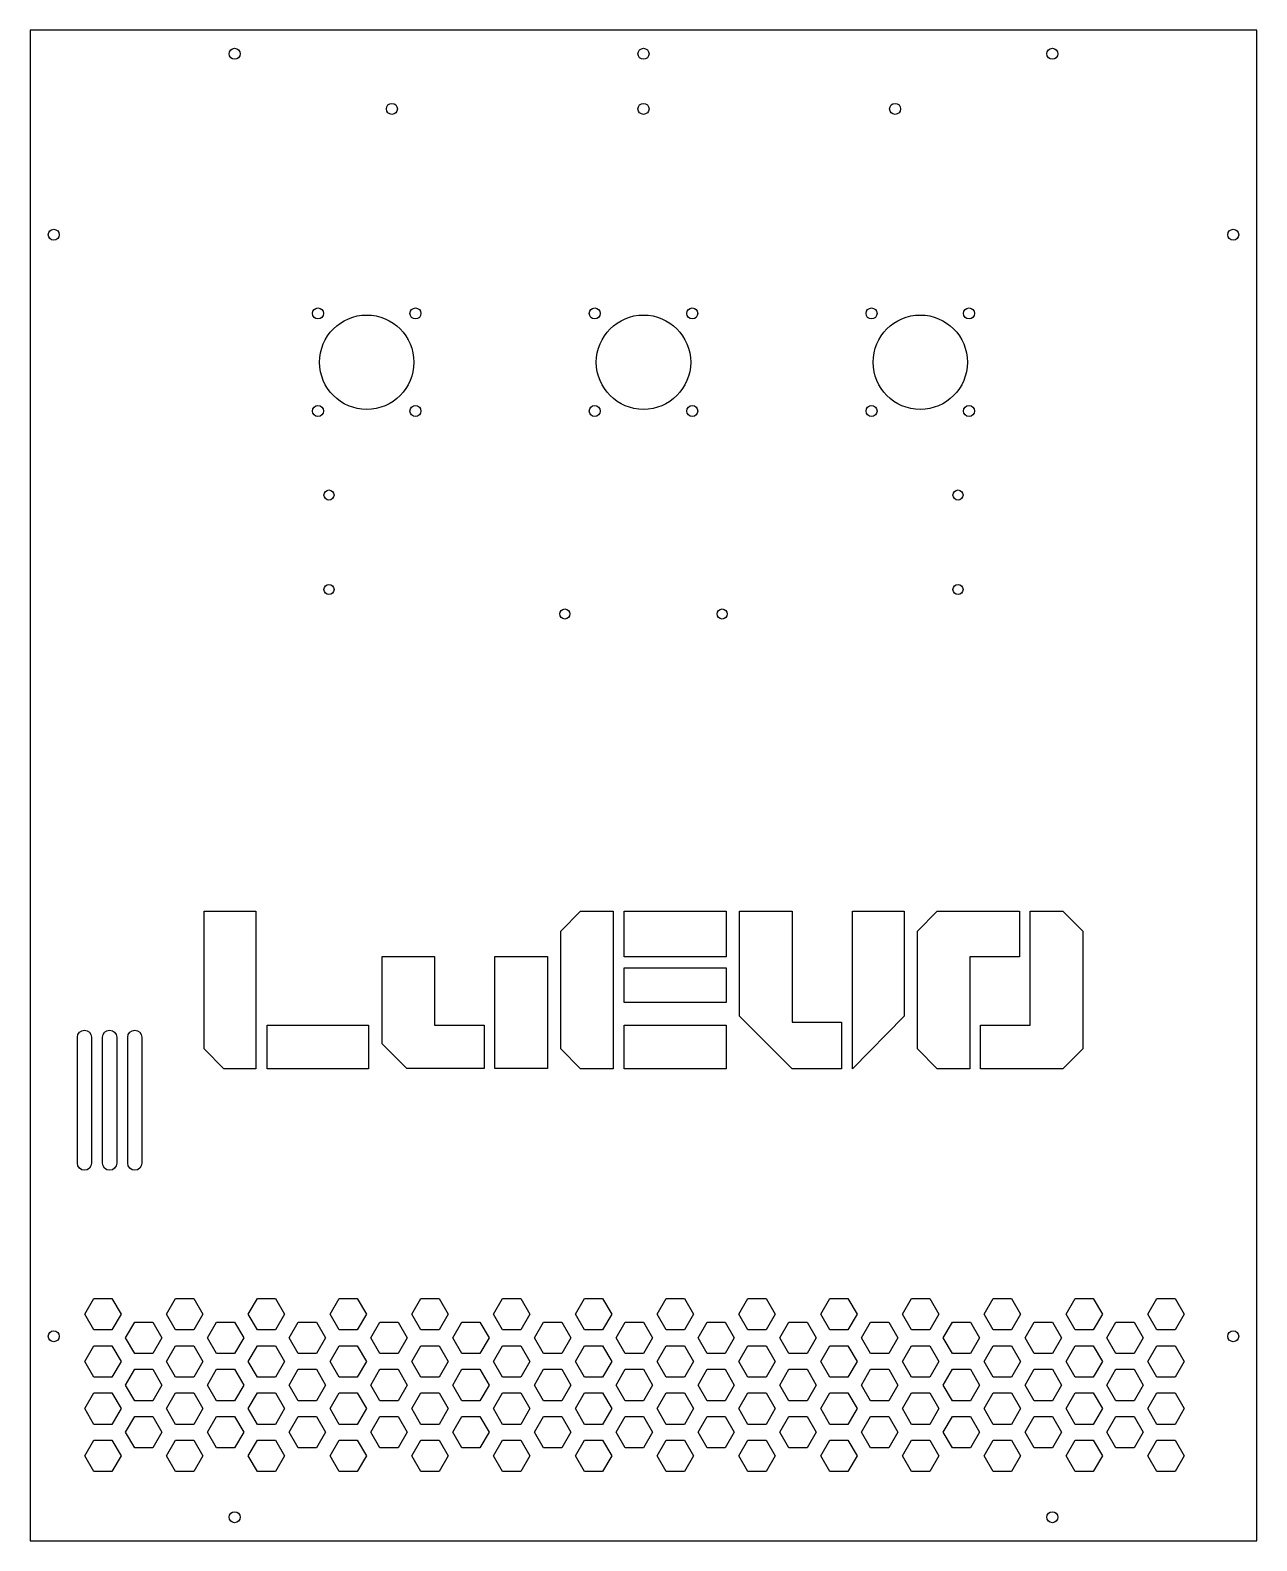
# Model space of a CAD drawing. Header units: millimetres. Extents: x -15 to 375, y -480 to 0.
import ezdxf

# ---------------------------------------------------------------- set-up
doc = ezdxf.new("R2010")
doc.units = ezdxf.units.MM

msp = doc.modelspace()

# ---------------------------------------------------------------- linework, layer by layer
for points in [[(375, -480), (375, 0), (-15, 0), (-15, -480)], [(56.79, -329.98), (46.61, -329.98), (40.34, -323.7), (40.34, -279.98), (56.79, -279.98)], [(170.31, -279.98), (170.31, -329.98), (160, -329.98), (153.72, -323.7), (153.72, -286.25), (160, -279.98)], [(206.28, -279.98), (206.28, -294.43), (173.84, -294.43), (173.84, -279.98)], [(242.99, -315.2), (242.99, -330.02), (227.24, -330.02), (210.55, -313.34), (210.55, -279.98), (227.24, -279.98), (227.24, -315.2)], [(262.83, -313.34), (246.43, -329.98), (246.43, -279.98), (262.83, -279.98)], [(283.79, -294.43), (283.79, -329.98), (273.42, -329.98), (267.11, -323.7), (267.11, -286.25), (273.42, -279.98), (299.54, -279.98), (299.54, -294.43)], [(319.66, -286.25), (319.66, -323.7), (313.34, -329.98), (287.18, -329.98), (287.18, -316.18), (302.98, -316.18), (302.98, -279.98), (313.34, -279.98)], [(129.33, -316.13), (129.33, -329.93), (104.74, -329.93), (96.89, -322.08), (96.89, -294.29), (113.57, -294.29), (113.57, -316.13)], [(149.45, -294.29), (149.45, -329.93), (132.76, -329.93), (132.76, -294.29)], [(206.28, -297.96), (206.28, -308.97), (173.84, -308.97), (173.84, -297.96)], [(92.57, -329.98), (60.32, -329.98), (60.32, -316.18), (92.57, -316.18)], [(206.28, -316.18), (206.28, -329.98), (173.84, -329.98), (173.84, -316.18)], [(11, -413), (5.22, -413), (2.34, -408), (5.22, -403), (11, -403), (13.89, -408)], [(31.22, -413), (28.34, -408), (31.22, -403), (37, -403), (39.89, -408), (37, -413)], [(57.22, -413), (54.34, -408), (57.22, -403), (63, -403), (65.89, -408), (63, -413)], [(83.22, -413), (80.34, -408), (83.22, -403), (89, -403), (91.89, -408), (89, -413)], [(109.22, -413), (106.34, -408), (109.22, -403), (115, -403), (117.89, -408), (115, -413)], [(135.22, -413), (132.34, -408), (135.22, -403), (141, -403), (143.89, -408), (141, -413)], [(161.22, -413), (158.34, -408), (161.22, -403), (167, -403), (169.89, -408), (167, -413)], [(187.22, -413), (184.34, -408), (187.22, -403), (193, -403), (195.89, -408), (193, -413)], [(213.22, -413), (210.34, -408), (213.22, -403), (219, -403), (221.89, -408), (219, -413)], [(239.22, -413), (236.34, -408), (239.22, -403), (245, -403), (247.89, -408), (245, -413)], [(265.22, -413), (262.34, -408), (265.22, -403), (271, -403), (273.89, -408), (271, -413)], [(291.22, -413), (288.34, -408), (291.22, -403), (297, -403), (299.89, -408), (297, -413)], [(317.22, -413), (314.34, -408), (317.22, -403), (323, -403), (325.89, -408), (323, -413)], [(343.22, -413), (340.34, -408), (343.22, -403), (349, -403), (351.89, -408), (349, -413)], [(23.99, -420.5), (18.22, -420.5), (15.33, -415.5), (18.22, -410.5), (23.99, -410.5), (26.88, -415.5)], [(49.99, -410.5), (52.88, -415.5), (49.99, -420.5), (44.22, -420.5), (41.33, -415.5), (44.22, -410.5)], [(75.99, -410.5), (78.88, -415.5), (75.99, -420.5), (70.22, -420.5), (67.33, -415.5), (70.22, -410.5)], [(101.99, -410.5), (104.88, -415.5), (101.99, -420.5), (96.22, -420.5), (93.33, -415.5), (96.22, -410.5)], [(127.99, -410.5), (130.88, -415.5), (127.99, -420.5), (122.22, -420.5), (119.33, -415.5), (122.22, -410.5)], [(153.99, -410.5), (156.88, -415.5), (153.99, -420.5), (148.22, -420.5), (145.33, -415.5), (148.22, -410.5)], [(179.99, -410.5), (182.88, -415.5), (179.99, -420.5), (174.22, -420.5), (171.33, -415.5), (174.22, -410.5)], [(205.99, -410.5), (208.88, -415.5), (205.99, -420.5), (200.22, -420.5), (197.33, -415.5), (200.22, -410.5)], [(231.99, -410.5), (234.88, -415.5), (231.99, -420.5), (226.22, -420.5), (223.33, -415.5), (226.22, -410.5)], [(257.99, -410.5), (260.88, -415.5), (257.99, -420.5), (252.22, -420.5), (249.33, -415.5), (252.22, -410.5)], [(283.99, -410.5), (286.88, -415.5), (283.99, -420.5), (278.22, -420.5), (275.33, -415.5), (278.22, -410.5)], [(309.99, -410.5), (312.88, -415.5), (309.99, -420.5), (304.22, -420.5), (301.33, -415.5), (304.22, -410.5)], [(335.99, -410.5), (338.88, -415.5), (335.99, -420.5), (330.22, -420.5), (327.33, -415.5), (330.22, -410.5)], [(11, -428), (5.22, -428), (2.34, -423), (5.22, -418), (11, -418), (13.89, -423)], [(31.22, -418), (37, -418), (39.89, -423), (37, -428), (31.22, -428), (28.34, -423)], [(57.22, -418), (63, -418), (65.89, -423), (63, -428), (57.22, -428), (54.34, -423)], [(83.22, -418), (89, -418), (91.89, -423), (89, -428), (83.22, -428), (80.34, -423)], [(109.22, -418), (115, -418), (117.89, -423), (115, -428), (109.22, -428), (106.34, -423)], [(135.22, -418), (141, -418), (143.89, -423), (141, -428), (135.22, -428), (132.34, -423)], [(161.22, -418), (167, -418), (169.89, -423), (167, -428), (161.22, -428), (158.34, -423)], [(187.22, -418), (193, -418), (195.89, -423), (193, -428), (187.22, -428), (184.34, -423)], [(213.22, -418), (219, -418), (221.89, -423), (219, -428), (213.22, -428), (210.34, -423)], [(239.22, -418), (245, -418), (247.89, -423), (245, -428), (239.22, -428), (236.34, -423)], [(265.22, -418), (271, -418), (273.89, -423), (271, -428), (265.22, -428), (262.34, -423)], [(291.22, -418), (297, -418), (299.89, -423), (297, -428), (291.22, -428), (288.34, -423)], [(317.22, -418), (323, -418), (325.89, -423), (323, -428), (317.22, -428), (314.34, -423)], [(343.22, -418), (349, -418), (351.89, -423), (349, -428), (343.22, -428), (340.34, -423)], [(23.99, -435.5), (18.22, -435.5), (15.33, -430.5), (18.22, -425.5), (23.99, -425.5), (26.88, -430.5)], [(52.88, -430.5), (49.99, -435.5), (44.22, -435.5), (41.33, -430.5), (44.22, -425.5), (49.99, -425.5)], [(78.88, -430.5), (75.99, -435.5), (70.22, -435.5), (67.33, -430.5), (70.22, -425.5), (75.99, -425.5)], [(104.88, -430.5), (101.99, -435.5), (96.22, -435.5), (93.33, -430.5), (96.22, -425.5), (101.99, -425.5)], [(130.88, -430.5), (127.99, -435.5), (122.22, -435.5), (119.33, -430.5), (122.22, -425.5), (127.99, -425.5)], [(156.88, -430.5), (153.99, -435.5), (148.22, -435.5), (145.33, -430.5), (148.22, -425.5), (153.99, -425.5)], [(182.88, -430.5), (179.99, -435.5), (174.22, -435.5), (171.33, -430.5), (174.22, -425.5), (179.99, -425.5)], [(208.88, -430.5), (205.99, -435.5), (200.22, -435.5), (197.33, -430.5), (200.22, -425.5), (205.99, -425.5)], [(234.88, -430.5), (231.99, -435.5), (226.22, -435.5), (223.33, -430.5), (226.22, -425.5), (231.99, -425.5)], [(260.88, -430.5), (257.99, -435.5), (252.22, -435.5), (249.33, -430.5), (252.22, -425.5), (257.99, -425.5)], [(286.88, -430.5), (283.99, -435.5), (278.22, -435.5), (275.33, -430.5), (278.22, -425.5), (283.99, -425.5)], [(312.88, -430.5), (309.99, -435.5), (304.22, -435.5), (301.33, -430.5), (304.22, -425.5), (309.99, -425.5)], [(338.88, -430.5), (335.99, -435.5), (330.22, -435.5), (327.33, -430.5), (330.22, -425.5), (335.99, -425.5)], [(5.22, -433), (11, -433), (13.89, -438), (11, -443), (5.22, -443), (2.34, -438)], [(28.34, -438), (31.22, -433), (37, -433), (39.89, -438), (37, -443), (31.22, -443)], [(54.34, -438), (57.22, -433), (63, -433), (65.89, -438), (63, -443), (57.22, -443)], [(80.34, -438), (83.22, -433), (89, -433), (91.89, -438), (89, -443), (83.22, -443)], [(106.34, -438), (109.22, -433), (115, -433), (117.89, -438), (115, -443), (109.22, -443)], [(132.34, -438), (135.22, -433), (141, -433), (143.89, -438), (141, -443), (135.22, -443)], [(158.34, -438), (161.22, -433), (167, -433), (169.89, -438), (167, -443), (161.22, -443)], [(184.34, -438), (187.22, -433), (193, -433), (195.89, -438), (193, -443), (187.22, -443)], [(210.34, -438), (213.22, -433), (219, -433), (221.89, -438), (219, -443), (213.22, -443)], [(236.34, -438), (239.22, -433), (245, -433), (247.89, -438), (245, -443), (239.22, -443)], [(262.34, -438), (265.22, -433), (271, -433), (273.89, -438), (271, -443), (265.22, -443)], [(288.34, -438), (291.22, -433), (297, -433), (299.89, -438), (297, -443), (291.22, -443)], [(314.34, -438), (317.22, -433), (323, -433), (325.89, -438), (323, -443), (317.22, -443)], [(340.34, -438), (343.22, -433), (349, -433), (351.89, -438), (349, -443), (343.22, -443)], [(23.99, -440.5), (26.88, -445.5), (23.99, -450.5), (18.22, -450.5), (15.33, -445.5), (18.22, -440.5)], [(49.99, -440.5), (52.88, -445.5), (49.99, -450.5), (44.22, -450.5), (41.33, -445.5), (44.22, -440.5)], [(75.99, -440.5), (78.88, -445.5), (75.99, -450.5), (70.22, -450.5), (67.33, -445.5), (70.22, -440.5)], [(101.99, -440.5), (104.88, -445.5), (101.99, -450.5), (96.22, -450.5), (93.33, -445.5), (96.22, -440.5)], [(127.99, -440.5), (130.88, -445.5), (127.99, -450.5), (122.22, -450.5), (119.33, -445.5), (122.22, -440.5)], [(153.99, -440.5), (156.88, -445.5), (153.99, -450.5), (148.22, -450.5), (145.33, -445.5), (148.22, -440.5)], [(179.99, -440.5), (182.88, -445.5), (179.99, -450.5), (174.22, -450.5), (171.33, -445.5), (174.22, -440.5)], [(205.99, -440.5), (208.88, -445.5), (205.99, -450.5), (200.22, -450.5), (197.33, -445.5), (200.22, -440.5)], [(231.99, -440.5), (234.88, -445.5), (231.99, -450.5), (226.22, -450.5), (223.33, -445.5), (226.22, -440.5)], [(257.99, -440.5), (260.88, -445.5), (257.99, -450.5), (252.22, -450.5), (249.33, -445.5), (252.22, -440.5)], [(283.99, -440.5), (286.88, -445.5), (283.99, -450.5), (278.22, -450.5), (275.33, -445.5), (278.22, -440.5)], [(309.99, -440.5), (312.88, -445.5), (309.99, -450.5), (304.22, -450.5), (301.33, -445.5), (304.22, -440.5)], [(335.99, -440.5), (338.88, -445.5), (335.99, -450.5), (330.22, -450.5), (327.33, -445.5), (330.22, -440.5)], [(5.22, -448), (11, -448), (13.89, -453), (11, -458), (5.22, -458), (2.34, -453)], [(31.22, -448), (37, -448), (39.89, -453), (37, -458), (31.22, -458), (28.34, -453)], [(57.22, -448), (63, -448), (65.89, -453), (63, -458), (57.22, -458), (54.34, -453)], [(83.22, -448), (89, -448), (91.89, -453), (89, -458), (83.22, -458), (80.34, -453)], [(109.22, -448), (115, -448), (117.89, -453), (115, -458), (109.22, -458), (106.34, -453)], [(135.22, -448), (141, -448), (143.89, -453), (141, -458), (135.22, -458), (132.34, -453)], [(161.22, -448), (167, -448), (169.89, -453), (167, -458), (161.22, -458), (158.34, -453)], [(187.22, -448), (193, -448), (195.89, -453), (193, -458), (187.22, -458), (184.34, -453)], [(213.22, -448), (219, -448), (221.89, -453), (219, -458), (213.22, -458), (210.34, -453)], [(239.22, -448), (245, -448), (247.89, -453), (245, -458), (239.22, -458), (236.34, -453)], [(265.22, -448), (271, -448), (273.89, -453), (271, -458), (265.22, -458), (262.34, -453)], [(291.22, -448), (297, -448), (299.89, -453), (297, -458), (291.22, -458), (288.34, -453)], [(317.22, -448), (323, -448), (325.89, -453), (323, -458), (317.22, -458), (314.34, -453)], [(343.22, -448), (349, -448), (351.89, -453), (349, -458), (343.22, -458), (340.34, -453)]]:
    msp.add_lwpolyline(points, close=True)
for points in [[(4.5, -360, -1), (0, -360), (0, -320, -1), (4.5, -320)], [(8, -320, -1), (12.5, -320), (12.5, -360, -1), (8, -360)], [(16, -320, -1), (20.5, -320), (20.5, -360, -1), (16, -360)]]:
    msp.add_lwpolyline(points, format="xyb", close=True)
for centre, radius in [((50, -7.5), 1.75), ((180, -7.5), 1.75), ((310, -7.5), 1.75), ((100, -25), 1.75), ((180, -25), 1.75), ((260, -25), 1.75), ((-7.5, -65), 1.75), ((367.5, -65), 1.75), ((76.5, -90), 1.75), ((92, -105.5), 15), ((107.5, -90), 1.75), ((164.5, -90), 1.75), ((180, -105.5), 15), ((195.5, -90), 1.75), ((252.5, -90), 1.75), ((268, -105.5), 15), ((283.5, -90), 1.75), ((76.5, -121), 1.75), ((107.5, -121), 1.75), ((164.5, -121), 1.75), ((195.5, -121), 1.75), ((252.5, -121), 1.75), ((283.5, -121), 1.75), ((80, -147.7), 1.6), ((280, -147.7), 1.6), ((80, -177.7), 1.6), ((280, -177.7), 1.6), ((155, -185.5), 1.6), ((205, -185.5), 1.6), ((-7.5, -415), 1.75), ((367.5, -415), 1.75), ((50, -472.5), 1.75), ((310, -472.5), 1.75)]:
    msp.add_circle(centre, radius)

doc.saveas('drawing.dxf')
